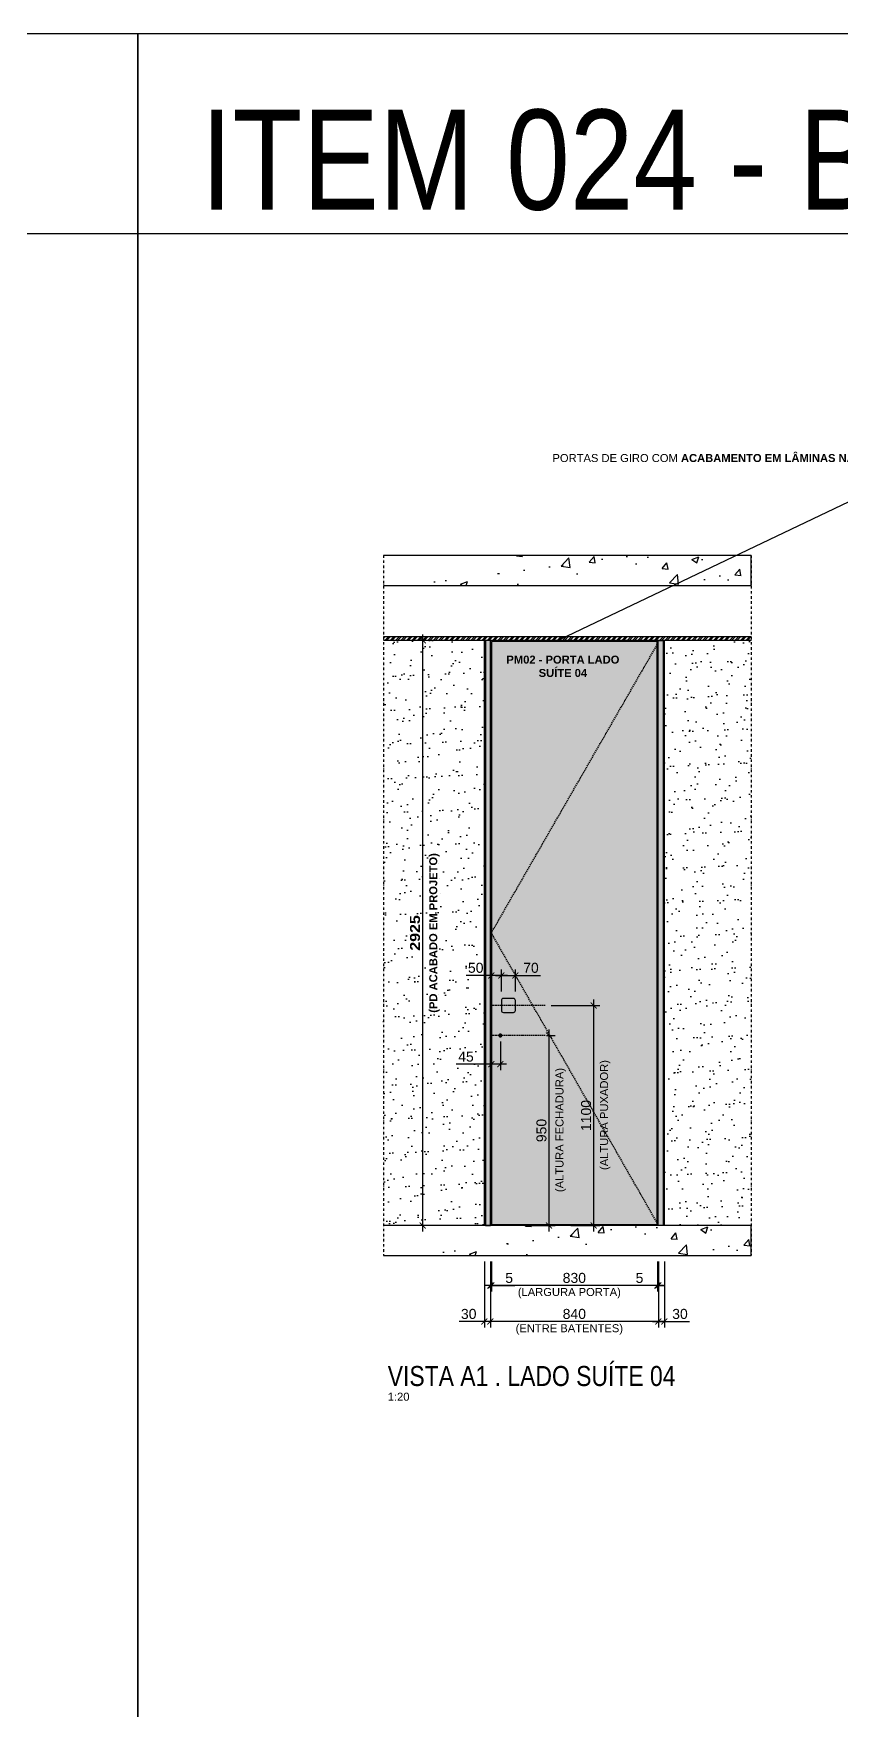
# Model space of a CAD drawing. Header units: millimetres. Extents: x -63251 to 507826, y 5339 to 217512.
# Drawn here: x 94732 to 98772, y 91065 to 99447 of the extents above; entities that cross this region are included whole.
import ezdxf
from ezdxf import colors
from ezdxf.entities.mleader import LeaderData, LeaderLine
from ezdxf.math import Vec2, Vec3

# ---------------------------------------------------------------- set-up
doc = ezdxf.new("R2010")
doc.units = ezdxf.units.MM
doc.header["$PDMODE"] = 3
doc.linetypes.add('TRAÇO 1-1', pattern=[9.525, 6.35, -3.175])
doc.linetypes.add('TRAÇO E PONTO 1-1', pattern=[25.4, 12.7, -6.35, 0, -6.35])
for name, color, linetype in [('COTAS', 9, 'Continuous'), ('FERRAGEM', 3, 'Continuous'), ('GESSO', 1, 'Continuous'), ('HACHURA', 21, 'Continuous'), ('LAYOUT', 4, 'Continuous'), ('MARCENARIA', 4, 'Continuous'), ('MARCENARIA . M', 4, 'Continuous'), ('PAREDE', 94, 'Continuous'), ('PROJEÇÃO', 8, 'Continuous'), ('TEXTO', 105, 'Continuous'), ('TEXTO TRAÇO PONTO', 105, 'TRAÇO E PONTO 1-1')]:
    doc.layers.add(name, color=color, linetype=linetype)
doc.styles.add('1-1', font='arial.ttf', dxfattribs={"height": 0.2})
doc.styles.add('MEDIDA OFICIAL', font='ariblk.ttf')
doc.styles.add('PADRÃO', font='arial.ttf')
doc.styles.add('TITULO', font='swissck.ttf')
doc.dimstyles.new('1-20', dxfattribs={"dimscale": 20, "dimtxt": 2.5, "dimasz": 1.5, "dimexe": 1.5, "dimexo": 1.5, "dimtad": 1, "dimtxsty": 'PADRÃO', "dimblk": 'ARCHTICK', "dimcen": 2.5, "dimdle": 1.5, "dimclrd": 9, "dimclre": 9, "dimclrt": 6, "dimadec": 0, "dimazin": 0, "dimtfac": 1, "dimtmove": 0, "dimatfit": 3, "dimfxl": 1.25, "dimlwd": -1, "dimlwe": -1, "dimarcsym": 0})
doc.dimstyles.new('Med. Ofic.1-20', dxfattribs={"dimscale": 20, "dimtxt": 2.5, "dimasz": 1.5, "dimexe": 1.5, "dimexo": 1.5, "dimtad": 1, "dimtxsty": 'MEDIDA OFICIAL', "dimblk": 'ARCHTICK', "dimcen": 2.5, "dimdle": 1.5, "dimclrd": 9, "dimclre": 9, "dimclrt": 10, "dimadec": 0, "dimazin": 0, "dimtfac": 1, "dimtmove": 0, "dimatfit": 3, "dimfxl": 1.25, "dimlwd": -1, "dimlwe": -1, "dimarcsym": 0})

# ---------------------------------------------------------------- blocks, each defined once
blk = doc.blocks.new('_ArchTick')
at = {"color": 0, "linetype": 'ByBlock', "const_width": 0.15}
blk.add_lwpolyline([(-0.5, -0.5), (0.5, 0.5)], dxfattribs=at)
blk = doc.blocks.new('*D960')
at = {"layer": 'COTAS', "color": 9, "ltscale": 0.4, "transparency": 16777216}
for p, q in [((96828, 96414), (96648, 96414)), ((96828, 93489), (96648, 93489))]:
    blk.add_line(p, q, dxfattribs=at)
at = {"layer": 'COTAS', "color": 9, "linetype": 'Continuous', "ltscale": 0.4, "transparency": 16777216}
blk.add_line((96678, 93459), (96678, 96444), dxfattribs=at)
at = {"layer": 'Defpoints', "color": 0, "ltscale": 0.4, "transparency": 16777216}
for p in [(96678, 96414), (96858, 96414), (96858, 93489)]:
    blk.add_point(p, dxfattribs=at)
at = {"layer": 'COTAS', "color": 9, "ltscale": 0.4, "transparency": 16777216, "xscale": 30, "yscale": 30, "zscale": 30}
for p, rotation in [((96678, 96414), 90), ((96678, 93489), 270)]:
    blk.add_blockref('_ArchTick', p, dxfattribs=dict(at, rotation=rotation))
at = {"layer": 'COTAS', "color": 10, "ltscale": 0.4, "transparency": 16777216, "insert": (96639.7, 94951.5), "char_height": 50, "attachment_point": 5, "rotation": 90, "style": 'MEDIDA OFICIAL'}
blk.add_mtext('2925', dxfattribs=at)
blk = doc.blocks.new('*D961')
at = {"layer": 'Defpoints', "color": 0, "transparency": 16777216}
for p in [(97021.2, 93339), (97851.2, 93339), (97021.2, 93189)]:
    blk.add_point(p, dxfattribs=at)
at = {"layer": 'PAREDE', "color": 9, "transparency": 16777216}
for p, q in [((97021.2, 93309), (97021.2, 93159)), ((97851.2, 93309), (97851.2, 93159)), ((97881.2, 93189), (96991.2, 93189))]:
    blk.add_line(p, q, dxfattribs=at)
at = {"layer": 'PAREDE', "color": 9, "transparency": 16777216, "xscale": 30, "yscale": 30, "zscale": 30, "rotation": 180}
blk.add_blockref('_ArchTick', (97021.2, 93189), dxfattribs=at)
at = {"layer": 'PAREDE', "color": 9, "transparency": 16777216, "xscale": 30, "yscale": 30, "zscale": 30}
blk.add_blockref('_ArchTick', (97851.2, 93189), dxfattribs=at)
at = {"layer": 'PAREDE', "color": 6, "transparency": 16777216, "insert": (97436.2, 93227), "char_height": 50, "attachment_point": 5, "style": 'PADRÃO'}
blk.add_mtext('830', dxfattribs=at)
blk = doc.blocks.new('*D962')
at = {"layer": 'Defpoints', "color": 0, "transparency": 16777216}
for p in [(97016.2, 93339), (97021.2, 93339), (97021.2, 93189)]:
    blk.add_point(p, dxfattribs=at)
at = {"layer": 'PAREDE', "color": 9, "transparency": 16777216}
for p, q in [((97016.2, 93309), (97016.2, 93159)), ((97021.2, 93309), (97021.2, 93159)), ((97016.2, 93189), (96986.2, 93189)), ((97016.2, 93189), (97021.2, 93189)), ((97021.2, 93189), (97139.3, 93189))]:
    blk.add_line(p, q, dxfattribs=at)
at = {"layer": 'PAREDE', "color": 9, "transparency": 16777216, "xscale": 30, "yscale": 30, "zscale": 30}
blk.add_blockref('_ArchTick', (97016.2, 93189), dxfattribs=at)
at = {"layer": 'PAREDE', "color": 9, "transparency": 16777216, "xscale": 30, "yscale": 30, "zscale": 30, "rotation": 180}
blk.add_blockref('_ArchTick', (97021.2, 93189), dxfattribs=at)
at = {"layer": 'PAREDE', "color": 6, "transparency": 16777216, "insert": (97110.2, 93226.9), "char_height": 50, "attachment_point": 5, "style": 'PADRÃO'}
blk.add_mtext('5', dxfattribs=at)
blk = doc.blocks.new('*D963')
at = {"layer": 'Defpoints', "color": 0, "transparency": 16777216}
for p in [(97851.2, 93339), (97856.2, 93339), (97851.2, 93189)]:
    blk.add_point(p, dxfattribs=at)
at = {"layer": 'PAREDE', "color": 9, "transparency": 16777216}
for p, q in [((97851.2, 93309), (97851.2, 93159)), ((97856.2, 93309), (97856.2, 93159)), ((97851.2, 93189), (97733, 93189)), ((97856.2, 93189), (97851.2, 93189)), ((97856.2, 93189), (97886.2, 93189))]:
    blk.add_line(p, q, dxfattribs=at)
at = {"layer": 'PAREDE', "color": 9, "transparency": 16777216, "xscale": 30, "yscale": 30, "zscale": 30}
blk.add_blockref('_ArchTick', (97851.2, 93189), dxfattribs=at)
at = {"layer": 'PAREDE', "color": 9, "transparency": 16777216, "xscale": 30, "yscale": 30, "zscale": 30, "rotation": 180}
blk.add_blockref('_ArchTick', (97856.2, 93189), dxfattribs=at)
at = {"layer": 'PAREDE', "color": 6, "transparency": 16777216, "insert": (97762.1, 93226.9), "char_height": 50, "attachment_point": 5, "style": 'PADRÃO'}
blk.add_mtext('5', dxfattribs=at)
blk = doc.blocks.new('*D964')
at = {"layer": 'Defpoints', "color": 0, "transparency": 16777216}
for p in [(97016.2, 93189), (97856.2, 93189), (97016.2, 93009)]:
    blk.add_point(p, dxfattribs=at)
at = {"layer": 'PAREDE', "color": 9, "transparency": 16777216}
for p, q in [((97016.2, 93159), (97016.2, 92979)), ((97856.2, 93159), (97856.2, 92979)), ((97886.2, 93009), (96986.2, 93009))]:
    blk.add_line(p, q, dxfattribs=at)
at = {"layer": 'PAREDE', "color": 9, "transparency": 16777216, "xscale": 30, "yscale": 30, "zscale": 30, "rotation": 180}
blk.add_blockref('_ArchTick', (97016.2, 93009), dxfattribs=at)
at = {"layer": 'PAREDE', "color": 9, "transparency": 16777216, "xscale": 30, "yscale": 30, "zscale": 30}
blk.add_blockref('_ArchTick', (97856.2, 93009), dxfattribs=at)
at = {"layer": 'PAREDE', "color": 6, "transparency": 16777216, "insert": (97436.2, 93047), "char_height": 50, "attachment_point": 5, "style": 'PADRÃO'}
blk.add_mtext('840', dxfattribs=at)
blk = doc.blocks.new('*D965')
at = {"layer": 'Defpoints', "color": 0, "transparency": 16777216}
for p in [(96986.2, 93339), (97016.2, 93339), (96986.2, 93009)]:
    blk.add_point(p, dxfattribs=at)
at = {"layer": 'PAREDE', "color": 9, "transparency": 16777216}
for p, q in [((96986.2, 93309), (96986.2, 92979)), ((97016.2, 93309), (97016.2, 92979)), ((96986.2, 93009), (96859.7, 93009)), ((97046.2, 93009), (96986.2, 93009))]:
    blk.add_line(p, q, dxfattribs=at)
at = {"layer": 'PAREDE', "color": 9, "transparency": 16777216, "xscale": 30, "yscale": 30, "zscale": 30, "rotation": 180}
blk.add_blockref('_ArchTick', (96986.2, 93009), dxfattribs=at)
at = {"layer": 'PAREDE', "color": 9, "transparency": 16777216, "xscale": 30, "yscale": 30, "zscale": 30}
blk.add_blockref('_ArchTick', (97016.2, 93009), dxfattribs=at)
at = {"layer": 'PAREDE', "color": 6, "transparency": 16777216, "insert": (96907.9, 93047), "char_height": 50, "attachment_point": 5, "style": 'PADRÃO'}
blk.add_mtext('30', dxfattribs=at)
blk = doc.blocks.new('*D966')
at = {"layer": 'Defpoints', "color": 0, "transparency": 16777216}
for p in [(97856.2, 93339), (97886.2, 93339), (97886.2, 93009)]:
    blk.add_point(p, dxfattribs=at)
at = {"layer": 'PAREDE', "color": 9, "transparency": 16777216}
for p, q in [((97856.2, 93309), (97856.2, 92979)), ((97886.2, 93309), (97886.2, 92979)), ((97826.2, 93009), (97886.2, 93009)), ((97886.2, 93009), (98012.6, 93009))]:
    blk.add_line(p, q, dxfattribs=at)
at = {"layer": 'PAREDE', "color": 9, "transparency": 16777216, "xscale": 30, "yscale": 30, "zscale": 30, "rotation": 180}
blk.add_blockref('_ArchTick', (97856.2, 93009), dxfattribs=at)
at = {"layer": 'PAREDE', "color": 9, "transparency": 16777216, "xscale": 30, "yscale": 30, "zscale": 30}
blk.add_blockref('_ArchTick', (97886.2, 93009), dxfattribs=at)
at = {"layer": 'PAREDE', "color": 6, "transparency": 16777216, "insert": (97964.4, 93047), "char_height": 50, "attachment_point": 5, "style": 'PADRÃO'}
blk.add_mtext('30', dxfattribs=at)
blk = doc.blocks.new('*D1730')
at = {"layer": 'Defpoints', "color": 0, "transparency": 16777216}
for p in [(97290.5, 94589), (97532.9, 94589), (97388.1, 93489)]:
    blk.add_point(p, dxfattribs=at)
at = {"layer": 'PAREDE', "color": 9, "transparency": 16777216}
for p, q in [((97320.5, 94589), (97562.9, 94589)), ((97532.9, 93459), (97532.9, 94619)), ((97418.1, 93489), (97562.9, 93489))]:
    blk.add_line(p, q, dxfattribs=at)
at = {"layer": 'PAREDE', "color": 9, "transparency": 16777216, "xscale": 30, "yscale": 30, "zscale": 30}
for p, rotation in [((97532.9, 94589), 90), ((97532.9, 93489), 270)]:
    blk.add_blockref('_ArchTick', p, dxfattribs=dict(at, rotation=rotation))
at = {"layer": 'PAREDE', "color": 6, "transparency": 16777216, "insert": (97494.9, 94039), "char_height": 50, "attachment_point": 5, "rotation": 90, "style": 'PADRÃO'}
blk.add_mtext('1100', dxfattribs=at)
blk = doc.blocks.new('*D1731')
at = {"layer": 'Defpoints', "color": 0, "transparency": 16777216}
for p in [(97021.2, 94739), (97021.2, 94589), (97071.2, 94629)]:
    blk.add_point(p, dxfattribs=at)
at = {"layer": 'PAREDE', "color": 9, "transparency": 16777216}
for p, q in [((97021.2, 94739), (96894.7, 94739)), ((97021.2, 94619), (97021.2, 94769)), ((97101.2, 94739), (97021.2, 94739)), ((97071.2, 94659), (97071.2, 94769))]:
    blk.add_line(p, q, dxfattribs=at)
at = {"layer": 'PAREDE', "color": 9, "transparency": 16777216, "xscale": 30, "yscale": 30, "zscale": 30, "rotation": 180}
blk.add_blockref('_ArchTick', (97021.2, 94739), dxfattribs=at)
at = {"layer": 'PAREDE', "color": 9, "transparency": 16777216, "xscale": 30, "yscale": 30, "zscale": 30}
blk.add_blockref('_ArchTick', (97071.2, 94739), dxfattribs=at)
at = {"layer": 'PAREDE', "color": 6, "transparency": 16777216, "insert": (96942.9, 94777), "char_height": 50, "attachment_point": 5, "style": 'PADRÃO'}
blk.add_mtext('50', dxfattribs=at)
blk = doc.blocks.new('*D1732')
at = {"layer": 'Defpoints', "color": 0, "transparency": 16777216}
for p in [(97021.2, 94439), (97066.2, 94439), (97021.2, 94295.1)]:
    blk.add_point(p, dxfattribs=at)
at = {"layer": 'PAREDE', "color": 9, "transparency": 16777216}
for p, q in [((97021.2, 94409), (97021.2, 94265.1)), ((97066.2, 94409), (97066.2, 94265.1)), ((97021.2, 94295.1), (96844.7, 94295.1)), ((97096.2, 94295.1), (97021.2, 94295.1))]:
    blk.add_line(p, q, dxfattribs=at)
at = {"layer": 'PAREDE', "color": 9, "transparency": 16777216, "xscale": 30, "yscale": 30, "zscale": 30, "rotation": 180}
blk.add_blockref('_ArchTick', (97021.2, 94295.1), dxfattribs=at)
at = {"layer": 'PAREDE', "color": 9, "transparency": 16777216, "xscale": 30, "yscale": 30, "zscale": 30}
blk.add_blockref('_ArchTick', (97066.2, 94295.1), dxfattribs=at)
at = {"layer": 'PAREDE', "color": 6, "transparency": 16777216, "insert": (96894.2, 94333.1), "char_height": 50, "attachment_point": 5, "style": 'PADRÃO'}
blk.add_mtext('45', dxfattribs=at)
blk = doc.blocks.new('*D1733')
at = {"layer": 'Defpoints', "color": 0, "transparency": 16777216}
for p in [(97267.5, 94439), (97309.9, 94439), (97165.1, 93489)]:
    blk.add_point(p, dxfattribs=at)
at = {"layer": 'PAREDE', "color": 9, "transparency": 16777216}
for p, q in [((97309.9, 93459), (97309.9, 94469)), ((97297.5, 94439), (97339.9, 94439)), ((97195.1, 93489), (97339.9, 93489))]:
    blk.add_line(p, q, dxfattribs=at)
at = {"layer": 'PAREDE', "color": 9, "transparency": 16777216, "xscale": 30, "yscale": 30, "zscale": 30}
for p, rotation in [((97309.9, 94439), 90), ((97309.9, 93489), 270)]:
    blk.add_blockref('_ArchTick', p, dxfattribs=dict(at, rotation=rotation))
at = {"layer": 'PAREDE', "color": 6, "transparency": 16777216, "insert": (97271.9, 93964), "char_height": 50, "attachment_point": 5, "rotation": 90, "style": 'PADRÃO'}
blk.add_mtext('950', dxfattribs=at)
blk = doc.blocks.new('*D1729')
at = {"layer": 'Defpoints', "color": 0, "transparency": 16777216}
for p in [(97141.2, 94739), (97071.2, 94629), (97141.2, 94629)]:
    blk.add_point(p, dxfattribs=at)
at = {"layer": 'PAREDE', "color": 9, "transparency": 16777216}
for p, q in [((97041.2, 94739), (97141.2, 94739)), ((97071.2, 94659), (97071.2, 94769)), ((97141.2, 94659), (97141.2, 94769)), ((97141.2, 94739), (97267.2, 94739))]:
    blk.add_line(p, q, dxfattribs=at)
at = {"layer": 'PAREDE', "color": 9, "transparency": 16777216, "xscale": 30, "yscale": 30, "zscale": 30, "rotation": 180}
blk.add_blockref('_ArchTick', (97071.2, 94739), dxfattribs=at)
at = {"layer": 'PAREDE', "color": 9, "transparency": 16777216, "xscale": 30, "yscale": 30, "zscale": 30}
blk.add_blockref('_ArchTick', (97141.2, 94739), dxfattribs=at)
at = {"layer": 'PAREDE', "color": 6, "transparency": 16777216, "insert": (97219.2, 94777), "char_height": 50, "attachment_point": 5, "style": 'PADRÃO'}
blk.add_mtext('70', dxfattribs=at)

msp = doc.modelspace()

# ---------------------------------------------------------------- hatches: boundary and pattern name
at = {"layer": 'HACHURA'}
h = msp.add_hatch(dxfattribs=at)
h.set_pattern_fill('AR-CONC', color=21, scale=2)
h.set_pattern_definition([(50, (55805.02, 74136.82), (364.3693, -31.8782), [38.1, -419.1]), (355, (55805.02, 74136.82), (-70.4868, 382.1137), [30.48, -335.2812]), (100.45144, (55835.4, 74134.17), (293.8825, 350.2355), [32.38, -356.1805]), (46.1842, (55805, 74238.42), (542.158, -84.0847), [57.15, -628.65]), (96.6356, (55850.2, 74231.4), (474.808, 494.852), [48.57, -534.271]), (351.1842, (55805, 74238.4), (474.808, 494.852), [45.72, -502.9195]), (21, (55855.82, 74213.02), (303.2288, -204.5304), [38.1, -419.1]), (326, (55855.82, 74213.02), (123.604, 368.376), [30.48, -335.28]), (71.45144, (55881.1, 74195.98), (426.8328, 163.8455), [32.38, -356.18]), (37.5, (55805.02, 74136.82), (6.1772, 169.11008), [0, -331.216, 0, -340.36, 0, -336.55]), (7.5, (55805.02, 74136.82), (133.6393, 200.36115), [0, -194.056, 0, -323.596, 0, -128.27]), (327.5, (55691.74, 74136.82), (271.1812, -11.4575), [0, -127, 0, -396.24, 0, -525.78]), (317.5, (55640.94, 74136.82), (296.2584, 50.853), [0, -165.1, 0, -263.144, 0, -373.38])])
h.paths.add_polyline_path([(96481.164, 96838.952), (96481.164, 96688.952), (98323.152, 96688.952), (98323.152, 96838.952)])
h = msp.add_hatch(dxfattribs=at)
h.set_pattern_fill('ANSI32', color=8, scale=2)
h.set_pattern_definition([(45, (55850.02, 71185.824), (-13.470384, 13.470384), []), (45, (55859, 71185.824), (-13.470384, 13.470384), [])])
h.paths.add_polyline_path([(96481.164, 96433.952), (96481.164, 96413.952), (98321.152, 96413.952), (98321.152, 96433.952)])
at = {"layer": 'HACHURA', "ltscale": 0.3}
h = msp.add_hatch(dxfattribs=at)
h.set_pattern_fill('AR-SAND', color=4, scale=2.5, angle=45)
h.set_pattern_definition([(82.5, (-181685, 30012.23), (-89.345337, 83.688372), [0, -96.52, 0, -107.95, 0, -103.1875]), (52.5, (-181685, 30012.23), (-47.25273, 206.18321), [0, -52.07, 0, -86.995, 0, -33.3375]), (12.5, (-181740.23, 29957), (139.574956, 140.083078), [0, -31.75, 0, -114.3, 0, -149.225]), (2.5, (-181740.23, 29957), (95.57028, 174.3877), [0, -15.875, 0, -74.93, 0, -85.725])])
h.paths.add_polyline_path([(96481.164, 93488.952), (96986.159, 93488.952), (96986.159, 96413.952), (96481.164, 96413.952)])
h.paths.add_polyline_path([(98321.152, 96413.952), (97886.158, 96413.952), (97886.158, 93488.952), (98321.152, 93488.952)])
at = {"layer": 'HACHURA', "true_color": 0xba9673}
h = msp.add_hatch(color=33, dxfattribs=at)
h.dxf.hatch_style = 1
h.paths.add_polyline_path([(97016.159, 93488.953), (96986.159, 93488.953), (96986.159, 96413.952), (97016.159, 96413.952)])
h = msp.add_hatch(color=33, dxfattribs=at)
h.dxf.hatch_style = 1
h.paths.add_polyline_path([(97021.159, 93493.952), (97851.158, 93493.952), (97851.158, 96408.952), (97021.159, 96408.952)])
h = msp.add_hatch(color=33, dxfattribs=at)
h.dxf.hatch_style = 1
h.paths.add_polyline_path([(97856.158, 93488.953), (97886.158, 93488.953), (97886.158, 96413.952), (97856.158, 96413.952)])
at = {"layer": 'HACHURA'}
h = msp.add_hatch(dxfattribs=at)
h.set_pattern_fill('AR-CONC', color=21, scale=2)
h.set_pattern_definition([(50, (55850.02, 70786.82), (364.3693, -31.8782), [38.1, -419.1]), (355, (55850.02, 70786.82), (-70.4868, 382.1137), [30.48, -335.2812]), (100.45144, (55880.4, 70784.17), (293.8825, 350.2355), [32.38, -356.1805]), (46.1842, (55850, 70888.42), (542.158, -84.0847), [57.15, -628.65]), (96.6356, (55895.2, 70881.4), (474.808, 494.852), [48.57, -534.271]), (351.1842, (55850, 70888.4), (474.808, 494.852), [45.72, -502.9195]), (21, (55900.82, 70863.02), (303.2288, -204.5304), [38.1, -419.1]), (326, (55900.82, 70863.02), (123.604, 368.376), [30.48, -335.28]), (71.45144, (55926.1, 70845.98), (426.8328, 163.8455), [32.38, -356.18]), (37.5, (55850.02, 70786.82), (6.1772, 169.11008), [0, -331.216, 0, -340.36, 0, -336.55]), (7.5, (55850.02, 70786.82), (133.6393, 200.36115), [0, -194.056, 0, -323.596, 0, -128.27]), (327.5, (55736.74, 70786.82), (271.1812, -11.4575), [0, -127, 0, -396.24, 0, -525.78]), (317.5, (55685.94, 70786.82), (296.2584, 50.853), [0, -165.1, 0, -263.144, 0, -373.38])])
h.paths.add_polyline_path([(96481.164, 93488.952), (96481.164, 93338.952), (98321.152, 93338.952), (98321.152, 93488.952)])

# ---------------------------------------------------------------- linework, layer by layer
at = {"layer": 'FERRAGEM'}
msp.add_lwpolyline([(97066.159, 94430.452), (97066.159, 94430.452, -0.41421356), (97061.159, 94435.452), (97061.159, 94442.452, -0.41421356), (97066.159, 94447.452), (97066.159, 94447.452, -0.41421356), (97071.159, 94442.452), (97071.159, 94435.452, -0.41421356)], format="xyb", close=True, dxfattribs=at)
at = {"layer": 'GESSO', "color": 1}
for points in [[(96481.164, 96433.952), (98321.152, 96433.952)], [(98321.152, 96413.952), (96481.164, 96413.952)]]:
    msp.add_lwpolyline(points, dxfattribs=at)
at = {"layer": 'LAYOUT', "color": 10, "linetype": 'TRAÇO E PONTO 1-1', "ltscale": 0.5}
for p, q in [((97072.127, 94438.952), (97060.191, 94438.952)), ((97066.159, 94429.543), (97066.159, 94448.362))]:
    msp.add_line(p, q, dxfattribs=at)
at = {"layer": 'MARCENARIA'}
for points in [[(97016.159, 96413.952), (96991.159, 96413.952), (96991.159, 93488.952), (97016.159, 93488.952)], [(97856.158, 96413.952), (97881.158, 96413.952), (97881.158, 93488.952), (97856.158, 93488.952)]]:
    msp.add_lwpolyline(points, close=True, dxfattribs=at)
at = {"layer": 'MARCENARIA . M', "color": 3}
for p, q in [((85003.43, 98447.06), (95253.816, 98447.06)), ((95253.816, 98447.06), (105504.203, 98447.06))]:
    msp.add_line(p, q, dxfattribs=at)
for points in [[(95253.816, 99447.06), (95253.816, 87777.159), (85003.43, 87777.159), (85003.43, 99447.06)], [(105504.203, 99447.06), (105504.203, 87777.159), (95253.816, 87777.159), (95253.816, 99447.06)]]:
    msp.add_lwpolyline(points, close=True, dxfattribs=at)
at = {"layer": 'MARCENARIA . M'}
msp.add_lwpolyline([(97021.159, 93493.952), (97851.158, 93493.952), (97851.158, 96408.952), (97021.159, 96408.952)], close=True, dxfattribs=at)
msp.add_lwpolyline([(97081.159, 94553.952), (97131.159, 94553.952, 0.41421356), (97141.159, 94563.952), (97141.159, 94613.952, 0.41421356), (97131.159, 94623.952), (97081.159, 94623.952, 0.41421356), (97071.159, 94613.952), (97071.159, 94563.952, 0.41421356)], format="xyb", close=True, dxfattribs=at)
at = {"layer": 'PAREDE'}
for p, q in [((96986.159, 93488.952), (96986.159, 96413.952)), ((97886.158, 96413.952), (97886.158, 93488.952))]:
    msp.add_line(p, q, dxfattribs=at)
at = {"layer": 'PAREDE', "color": 10, "linetype": 'TRAÇO 1-1'}
for p, q in [((97290.541, 94588.952), (97021.159, 94588.952)), ((97290.541, 94438.952), (97021.159, 94438.952))]:
    msp.add_line(p, q, dxfattribs=at)
at = {"layer": 'PAREDE'}
for points in [[(96481.164, 96688.952), (98321.152, 96688.952), (98321.152, 96838.952), (96481.164, 96838.952)], [(96481.164, 93338.952), (98321.152, 93338.952), (98321.152, 93488.952), (96481.164, 93488.952)]]:
    msp.add_lwpolyline(points, dxfattribs=at)
at = {"layer": 'PROJEÇÃO', "color": 21, "linetype": 'TRAÇO 1-1'}
msp.add_lwpolyline([(97851.158, 93500.952), (97021.159, 94951.452), (97851.158, 96393.952)], dxfattribs=at)
at = {"layer": 'TEXTO TRAÇO PONTO'}
for p, q in [((96481.164, 96838.952), (96481.164, 93338.952)), ((98321.152, 96838.952), (98321.152, 93338.952))]:
    msp.add_line(p, q, dxfattribs=at)

# ---------------------------------------------------------------- texts
at = {"layer": 'COTAS', "color": 6, "char_height": 40, "rotation": 90, "style": 'PADRÃO'}
for s, insert, width, attachment_point in [('{\\fArial|b1|i0|c0|p34;\\C10;(PD ACABADO EM PROJETO)}', (96710.512, 94951.452), 823.04608, 2), ('(ALTURA PUXADOR)', (97616.949, 94041.452), 1350, 8), ('(ALTURA FECHADURA)', (97393.951, 93966.452), 1350, 8)]:
    msp.add_mtext(s, dxfattribs=dict(at, insert=insert, width=width, attachment_point=attachment_point))
at = {"layer": 'COTAS', "color": 6, "char_height": 40, "width": 1348, "attachment_point": 2, "style": 'PADRÃO'}
for s, insert in [('(LARGURA PORTA)', (97411.159, 93176.861)), ('(ENTRE BATENTES)', (97411.159, 92995.785))]:
    msp.add_mtext(s, dxfattribs=dict(at, insert=insert))
at = {"layer": 'TEXTO', "color": 1, "attachment_point": 7, "style": 'TITULO'}
for s, insert, char_height, width in [('ITEM 024 - BANHO 04', (95567.392, 98559.668), 500, 11376.712), ('VISTA A1 . LADO SUÍTE 04', (96503.058, 92685.559), 100, 2667.84777)]:
    msp.add_mtext(s, dxfattribs=dict(at, insert=insert, char_height=char_height, width=width))
at = {"layer": 'TEXTO', "char_height": 40, "style": 'PADRÃO'}
for s, insert, width, attachment_point in [('{\\fArial|b1|i0|c0|p34;PM02 - PORTA LADO SUÍTE 04}', (97378.947, 96337.746), 573.31214, 2), ('1:20', (96503.058, 92653.559), 480, 1)]:
    msp.add_mtext(s, dxfattribs=dict(at, insert=insert, width=width, attachment_point=attachment_point))

# ---------------------------------------------------------------- dimensions: what is measured, and where the dimension line sits
at = {"layer": 'COTAS', "color": 7, "ltscale": 0.4, "true_color": 0xededed}
dim = msp.add_linear_dim(base=(96678.022, 96413.952), p1=(96858.022, 93488.952), p2=(96858.022, 96413.952), angle=90, dimstyle='Med. Ofic.1-20', dxfattribs=at)
dim.commit()
dim.dimension.update_dxf_attribs({"geometry": '*D960', "text_midpoint": (96639.669, 94951.452)})
at = {"layer": 'PAREDE', "color": 2}
for base, p2, picture, middle in [((97021.159, 94738.952), (97021.159, 94588.952), '*D1731', (96942.933, 94776.981)), ((97141.159, 94738.952), (97141.159, 94628.952), '*D1729', (97219.181, 94776.981))]:
    dim = msp.add_linear_dim(base=base, p1=(97071.159, 94628.952), p2=p2, angle=180, dimstyle='1-20', dxfattribs=at)
    dim.commit()
    dim.dimension.update_dxf_attribs({"geometry": picture, "text_midpoint": middle})
at = {"layer": 'PAREDE', "color": 6}
for base, p1, p2, angle, picture, middle in [((97532.944, 94588.952), (97388.124, 93488.952), (97290.541, 94588.952), 90, '*D1730', (97494.916, 94038.952)), ((97309.946, 94438.952), (97165.126, 93488.952), (97267.536, 94438.952), 90, '*D1733', (97271.917, 93963.952)), ((96986.159, 93008.952), (97016.159, 93338.952), (96986.159, 93338.952), 180, '*D965', (96907.95, 93046.998)), ((97021.159, 93188.952), (97016.159, 93338.952), (97021.159, 93338.952), 180, '*D962', (97110.235, 93226.879)), ((97021.159, 93188.952), (97851.158, 93338.952), (97021.159, 93338.952), 180, '*D961', (97436.159, 93226.998)), ((97851.158, 93188.952), (97856.158, 93338.952), (97851.158, 93338.952), 180, '*D963', (97762.083, 93226.879)), ((97016.159, 93008.952), (97856.158, 93188.952), (97016.159, 93188.952), 180, '*D964', (97436.159, 93046.981))]:
    dim = msp.add_linear_dim(base=base, p1=p1, p2=p2, angle=angle, dimstyle='1-20', dxfattribs=at)
    dim.commit()
    dim.dimension.update_dxf_attribs({"geometry": picture, "text_midpoint": middle})
at = {"layer": 'PAREDE', "color": 2}
dim = msp.add_linear_dim(base=(97021.159, 94295.135), p1=(97066.159, 94438.952), p2=(97021.159, 94438.952), angle=180, dimstyle='1-20', dxfattribs=at)
dim.commit()
dim.dimension.update_dxf_attribs({"geometry": '*D1732', "text_midpoint": (96894.161, 94295.135), "dimtype": 160})
at = {"layer": 'PAREDE', "color": 6}
dim = msp.add_linear_dim(base=(97886.159, 93008.952), p1=(97856.158, 93338.952), p2=(97886.159, 93338.952), dimstyle='1-20', dxfattribs=at)
dim.commit()
dim.dimension.update_dxf_attribs({"geometry": '*D966', "text_midpoint": (97964.368, 93046.998)})

# ---------------------------------------------------------------- leaders
at = {"layer": 'COTAS'}
ml = msp.add_multileader_mtext('Standard', dxfattribs=at)
ml.set_content('PORTAS DE GIRO COM {\\fArial|b1|i0|c0|p34;\\C10;ACABAMENTO} {\\fArial|b1|i0|c0|p34;EM LÂMINAS NATURAIS DE CARVALHO EUROPEU}', color=105, style='1-1')
ml.set_leader_properties(color=256, linetype='ByLayer', lineweight=-1)
ml.build(insert=Vec2(0, 0))
ml.multileader.update_dxf_attribs({"text_left_attachment_type": 2, "text_right_attachment_type": 2, "dogleg_length": 0.36, "arrow_head_size": 20, "scale": 200})
ctx = ml.context
ctx.base_point, ctx.scale, ctx.char_height, ctx.arrow_head_size, ctx.landing_gap_size, ctx.plane_origin = Vec3(57220.537, 97218.736), 200, 40, 20, 40, Vec3(56243.021, 96904.568)
ctx.left_attachment, ctx.right_attachment, ctx.text_align_type = 2, 2, 1
notes = []
notes.append((ctx, [(1, (1, 1, 0), (58142.769, 97218.736), (-1, 0), 72, [(0, [(56578.435, 96408.952)], 0, []), (1, [(59053.822, 96408.952), (59053.822, 97218.736)], 0, [])])]))
ctx.mtext.insert, ctx.mtext.width, ctx.mtext.alignment, ctx.mtext.flow_direction = Vec3(57645.653, 97345.285), 923.88687, 2, 5
ml = msp.add_multileader_mtext('Standard', dxfattribs=at)
ml.set_content('BATENTES COM {\\fArial|b1|i0|c0|p34;\\C10;ACABAMENTO} {\\fArial|b1|i0|c0|p34;EM LÂMINAS NATURAIS DE CARVALHO EUROPEU}', color=105, style='1-1')
ml.set_leader_properties(color=256, linetype='ByLayer', lineweight=-1)
ml.build(insert=Vec2(0, 0))
ml.multileader.update_dxf_attribs({"text_left_attachment_type": 2, "text_right_attachment_type": 2, "dogleg_length": 0.36, "arrow_head_size": 20, "scale": 200})
ctx = ml.context
ctx.base_point, ctx.scale, ctx.char_height, ctx.arrow_head_size, ctx.landing_gap_size, ctx.plane_origin = Vec3(61694.561, 97218.736), 200, 40, 20, 40, Vec3(61150.896, 96904.568)
ctx.left_attachment, ctx.right_attachment, ctx.text_align_type = 2, 2, 1
notes.append((ctx, [(0, (1, 1, 0), (61536.039, 97218.736), (1, 0), 158.522, [(0, [(61536.039, 96408.952)], 0, [])])]))
ctx.mtext.insert, ctx.mtext.width, ctx.mtext.alignment, ctx.mtext.flow_direction = Vec3(62161.368, 97311.61), 923.88687, 2, 5
ml = msp.add_multileader_mtext('Standard', dxfattribs=at)
ml.set_content('PORTAS DE GIRO COM {\\fArial|b1|i0|c0|p34;\\C10;ACABAMENTO} {\\fArial|b1|i0|c0|p34;EM LÂMINAS NATURAIS DE CARVALHO EUROPEU}', color=105, style='1-1')
ml.set_leader_properties(color=256, linetype='ByLayer', lineweight=-1)
ml.build(insert=Vec2(0, 0))
ml.multileader.update_dxf_attribs({"text_left_attachment_type": 2, "text_right_attachment_type": 2, "dogleg_length": 0.36, "arrow_head_size": 20, "scale": 200})
ctx = ml.context
ctx.base_point, ctx.scale, ctx.char_height, ctx.arrow_head_size, ctx.landing_gap_size, ctx.plane_origin = Vec3(67732.36, 97218.736), 200, 40, 20, 40, Vec3(66754.844, 96904.568)
ctx.left_attachment, ctx.right_attachment, ctx.text_align_type = 2, 2, 1
notes.append((ctx, [(1, (1, 1, 0), (68654.592, 97218.736), (-1, 0), 72, [(0, [(67090.258, 96408.952)], 0, []), (1, [(69565.645, 96408.952), (69565.645, 97218.736)], 0, [])])]))
ctx.mtext.insert, ctx.mtext.width, ctx.mtext.alignment, ctx.mtext.flow_direction = Vec3(68157.476, 97345.285), 923.88687, 2, 5
ml = msp.add_multileader_mtext('Standard', dxfattribs=at)
ml.set_content('BATENTES COM {\\fArial|b1|i0|c0|p34;\\C10;ACABAMENTO} {\\fArial|b1|i0|c0|p34;EM LÂMINAS NATURAIS DE CARVALHO EUROPEU}', color=105, style='1-1')
ml.set_leader_properties(color=256, linetype='ByLayer', lineweight=-1)
ml.build(insert=Vec2(0, 0))
ml.multileader.update_dxf_attribs({"text_left_attachment_type": 2, "text_right_attachment_type": 2, "dogleg_length": 0.36, "arrow_head_size": 20, "scale": 200})
ctx = ml.context
ctx.base_point, ctx.scale, ctx.char_height, ctx.arrow_head_size, ctx.landing_gap_size, ctx.plane_origin = Vec3(72177.66, 97218.736), 200, 40, 20, 40, Vec3(71633.996, 96904.568)
ctx.left_attachment, ctx.right_attachment, ctx.text_align_type = 2, 2, 1
notes.append((ctx, [(0, (1, 1, 0), (72019.139, 97218.736), (1, 0), 158.522, [(0, [(72019.139, 96408.952)], 0, [])])]))
ctx.mtext.insert, ctx.mtext.width, ctx.mtext.alignment, ctx.mtext.flow_direction = Vec3(72644.468, 97311.61), 923.88687, 2, 5
ml = msp.add_multileader_mtext('Standard', dxfattribs=at)
ml.set_content('PORTAS DE GIRO COM {\\fArial|b1|i0|c0|p34;\\C10;ACABAMENTO} {\\fArial|b1|i0|c0|p34;EM LÂMINAS NATURAIS DE CARVALHO EUROPEU}', color=105, style='1-1')
ml.set_leader_properties(color=256, linetype='ByLayer', lineweight=-1)
ml.build(insert=Vec2(0, 0))
ml.multileader.update_dxf_attribs({"text_left_attachment_type": 2, "text_right_attachment_type": 2, "dogleg_length": 0.36, "arrow_head_size": 20, "scale": 200})
ctx = ml.context
ctx.base_point, ctx.scale, ctx.char_height, ctx.arrow_head_size, ctx.landing_gap_size, ctx.plane_origin = Vec3(78712.612, 97218.736), 200, 40, 20, 40, Vec3(77735.097, 96904.568)
ctx.left_attachment, ctx.right_attachment, ctx.text_align_type = 2, 2, 1
notes.append((ctx, [(1, (1, 1, 0), (79634.844, 97218.736), (-1, 0), 72, [(0, [(78070.51, 96408.952)], 0, []), (1, [(80545.897, 96408.952), (80545.897, 97218.736)], 0, [])])]))
ctx.mtext.insert, ctx.mtext.width, ctx.mtext.alignment, ctx.mtext.flow_direction = Vec3(79137.728, 97345.285), 923.88687, 2, 5
ml = msp.add_multileader_mtext('Standard', dxfattribs=at)
ml.set_content('BATENTES COM {\\fArial|b1|i0|c0|p34;\\C10;ACABAMENTO} {\\fArial|b1|i0|c0|p34;EM LÂMINAS NATURAIS DE CARVALHO EUROPEU}', color=105, style='1-1')
ml.set_leader_properties(color=256, linetype='ByLayer', lineweight=-1)
ml.build(insert=Vec2(0, 0))
ml.multileader.update_dxf_attribs({"text_left_attachment_type": 2, "text_right_attachment_type": 2, "dogleg_length": 0.36, "arrow_head_size": 20, "scale": 200})
ctx = ml.context
ctx.base_point, ctx.scale, ctx.char_height, ctx.arrow_head_size, ctx.landing_gap_size, ctx.plane_origin = Vec3(83026.044, 97218.736), 200, 40, 20, 40, Vec3(82482.38, 96904.568)
ctx.left_attachment, ctx.right_attachment, ctx.text_align_type = 2, 2, 1
notes.append((ctx, [(0, (1, 1, 0), (82867.523, 97218.736), (1, 0), 158.522, [(0, [(82867.523, 96408.952)], 0, [])])]))
ctx.mtext.insert, ctx.mtext.width, ctx.mtext.alignment, ctx.mtext.flow_direction = Vec3(83492.852, 97311.61), 923.88687, 2, 5
ml = msp.add_multileader_mtext('Standard', dxfattribs=at)
ml.set_content('BATENTES COM {\\fArial|b1|i0|c0|p34;\\C10;ACABAMENTO} {\\fArial|b1|i0|c0|p34;EM LÂMINAS NATURAIS DE CARVALHO EUROPEU}', color=105, style='1-1')
ml.set_leader_properties(color=256, linetype='ByLayer', lineweight=-1)
ml.build(insert=Vec2(0, 0))
ml.multileader.update_dxf_attribs({"text_left_attachment_type": 2, "text_right_attachment_type": 2, "dogleg_length": 0.36, "arrow_head_size": 20, "scale": 200})
ctx = ml.context
ctx.base_point, ctx.scale, ctx.char_height, ctx.arrow_head_size, ctx.landing_gap_size, ctx.plane_origin = Vec3(87661.082, 97218.736), 200, 40, 20, 40, Vec3(87117.418, 96904.568)
ctx.left_attachment, ctx.right_attachment, ctx.text_align_type = 2, 2, 1
notes.append((ctx, [(0, (1, 1, 0), (87502.561, 97218.736), (1, 0), 158.522, [(0, [(87502.561, 96408.952)], 0, [])])]))
ctx.mtext.insert, ctx.mtext.width, ctx.mtext.alignment, ctx.mtext.flow_direction = Vec3(88127.89, 97311.61), 923.88687, 2, 5
ml = msp.add_multileader_mtext('Standard', dxfattribs=at)
ml.set_content('BATENTES COM {\\fArial|b1|i0|c0|p34;\\C10;ACABAMENTO} {\\fArial|b1|i0|c0|p34;EM LÂMINAS NATURAIS DE CARVALHO EUROPEU}', color=105, style='1-1')
ml.set_leader_properties(color=256, linetype='ByLayer', lineweight=-1)
ml.build(insert=Vec2(0, 0))
ml.multileader.update_dxf_attribs({"text_left_attachment_type": 2, "text_right_attachment_type": 2, "dogleg_length": 0.36, "arrow_head_size": 20, "scale": 200})
ctx = ml.context
ctx.base_point, ctx.scale, ctx.char_height, ctx.arrow_head_size, ctx.landing_gap_size, ctx.plane_origin = Vec3(92669.664, 97218.736), 200, 40, 20, 40, Vec3(92125.999, 96904.568)
ctx.left_attachment, ctx.right_attachment, ctx.text_align_type = 2, 2, 1
notes.append((ctx, [(0, (1, 1, 0), (92511.142, 97218.736), (1, 0), 158.522, [(0, [(92511.142, 96408.952)], 0, [])])]))
ctx.mtext.insert, ctx.mtext.width, ctx.mtext.alignment, ctx.mtext.flow_direction = Vec3(93136.472, 97311.61), 923.88687, 2, 5
ml = msp.add_multileader_mtext('Standard', dxfattribs=at)
ml.set_content('PORTAS DE GIRO COM {\\fArial|b1|i0|c0|p34;\\C10;ACABAMENTO} {\\fArial|b1|i0|c0|p34;EM LÂMINAS NATURAIS DE CARVALHO EUROPEU}', color=105, style='1-1')
ml.set_leader_properties(color=256, linetype='ByLayer', lineweight=-1)
ml.build(insert=Vec2(0, 0))
ml.multileader.update_dxf_attribs({"text_left_attachment_type": 2, "text_right_attachment_type": 2, "dogleg_length": 0.36, "arrow_head_size": 20, "scale": 200})
ctx = ml.context
ctx.base_point, ctx.scale, ctx.char_height, ctx.arrow_head_size, ctx.landing_gap_size, ctx.plane_origin = Vec3(98119.937, 97218.736), 200, 40, 20, 40, Vec3(96961.015, 96904.568)
ctx.left_attachment, ctx.right_attachment, ctx.text_align_type = 2, 2, 1
notes.append((ctx, [(1, (1, 1, 0), (99042.169, 97218.736), (-1, 0), 72, [(0, [(97346.158, 96408.952)], 0, []), (1, [(99843.983, 96408.952), (99843.983, 97218.736)], 0, [])])]))
ctx.mtext.insert, ctx.mtext.width, ctx.mtext.alignment, ctx.mtext.flow_direction = Vec3(98545.053, 97345.285), 923.88687, 2, 5
ml = msp.add_multileader_mtext('Standard', dxfattribs=at)
ml.set_content('BATENTES COM {\\fArial|b1|i0|c0|p34;\\C10;ACABAMENTO} {\\fArial|b1|i0|c0|p34;EM LÂMINAS NATURAIS DE CARVALHO EUROPEU}', color=105, style='1-1')
ml.set_leader_properties(color=256, linetype='ByLayer', lineweight=-1)
ml.build(insert=Vec2(0, 0))
ml.multileader.update_dxf_attribs({"text_left_attachment_type": 2, "text_right_attachment_type": 2, "dogleg_length": 0.36, "arrow_head_size": 20, "scale": 200})
ctx = ml.context
ctx.base_point, ctx.scale, ctx.char_height, ctx.arrow_head_size, ctx.landing_gap_size, ctx.plane_origin = Vec3(102251.962, 97218.736), 200, 40, 20, 40, Vec3(101708.298, 96904.568)
ctx.left_attachment, ctx.right_attachment, ctx.text_align_type = 2, 2, 1
notes.append((ctx, [(0, (1, 1, 0), (102093.44, 97218.736), (1, 0), 158.522, [(0, [(102093.44, 96408.952)], 0, [])])]))
ctx.mtext.insert, ctx.mtext.width, ctx.mtext.alignment, ctx.mtext.flow_direction = Vec3(102718.77, 97311.61), 923.88687, 2, 5
ml = msp.add_multileader_mtext('Standard', dxfattribs=at)
ml.set_content('LADO CRU PARA RECEBER REVESTIMENTO DE PEDRA ', color=105, style='1-1')
ml.set_leader_properties(color=256, linetype='ByLayer', lineweight=-1)
ml.build(insert=Vec2(0, 0))
ml.multileader.update_dxf_attribs({"text_left_attachment_type": 2, "text_right_attachment_type": 2, "dogleg_length": 0.36, "arrow_head_size": 20, "scale": 200})
ctx = ml.context
ctx.base_point, ctx.scale, ctx.char_height, ctx.arrow_head_size, ctx.landing_gap_size, ctx.plane_origin = Vec3(89944.473, 97218.736), 200, 40, 20, 40, Vec3(89400.809, 96904.568)
ctx.left_attachment, ctx.right_attachment, ctx.text_align_type = 2, 2, 1
notes.append((ctx, [(0, (1, 1, 0), (89785.952, 97218.736), (1, 0), 158.522, [(0, [(89785.952, 96408.952)], 0, [])])]))
ctx.mtext.insert, ctx.mtext.width, ctx.mtext.alignment, ctx.mtext.flow_direction = Vec3(90353.355, 97273.12), 923.88687, 2, 5
for ctx, leaders in notes:
    for number, flags, end, landing, length, lines in leaders:
        leader = LeaderData()
        leader.index, (leader.has_last_leader_line, leader.has_dogleg_vector, leader.attachment_direction) = number, flags
        leader.last_leader_point, leader.dogleg_vector, leader.dogleg_length = Vec3(end), Vec3(landing), length
        for number, points, colour, breaks in lines:
            line = LeaderLine()
            line.index, line.vertices, line.color, line.breaks = number, Vec3.list(points), colors.encode_raw_color(colour), breaks
            leader.lines.append(line)
        ctx.leaders.append(leader)

doc.saveas('drawing.dxf')
